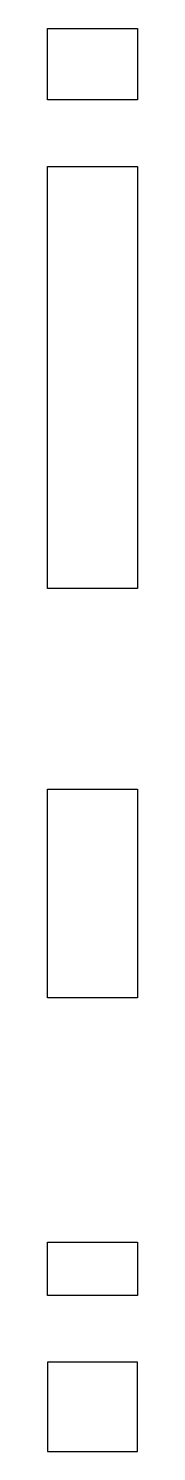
# Model space of a CAD drawing. Header units: metres. Extents: x -18.5 to -15.6, y -1.1 to 46.5.
import ezdxf

# ---------------------------------------------------------------- set-up
doc = ezdxf.new("R2010")
doc.units = ezdxf.units.M

msp = doc.modelspace()

# ---------------------------------------------------------------- linework, layer by layer
for p, q in [((-18.55, 44.891), (-18.55, 46.5)), ((-18.55, 46.5), (-17.466, 46.5)), ((-17.466, 46.5), (-15.55, 46.5)), ((-17.466, 46.5), (-17.466, 46.5)), ((-15.55, 46.5), (-15.55, 46.327)), ((-15.55, 46.327), (-15.55, 45.512)), ((-15.55, 45.512), (-15.55, 45.494)), ((-15.55, 45.494), (-15.55, 45.409)), ((-15.55, 45.409), (-15.55, 45.236)), ((-15.55, 45.236), (-15.55, 44.951)), ((-18.55, 44.807), (-18.55, 44.891)), ((-18.55, 44.632), (-18.55, 44.807)), ((-15.55, 44.951), (-15.55, 44.53)), ((-18.55, 44.37), (-18.55, 44.632)), ((-18.55, 44.115), (-18.55, 44.37)), ((-15.55, 44.53), (-15.55, 44.115)), ((-17.839, 44.115), (-18.55, 44.115)), ((-15.55, 44.115), (-17.839, 44.115)), ((-18.55, 41.785), (-18.55, 41.886)), ((-18.55, 41.886), (-17.75, 41.886)), ((-18.55, 40.501), (-18.55, 41.785)), ((-17.75, 41.886), (-15.55, 41.886)), ((-17.75, 41.886), (-17.75, 41.886)), ((-15.55, 41.886), (-15.55, 41.835)), ((-15.55, 41.835), (-15.55, 30.311)), ((-18.55, 29.564), (-18.55, 40.501)), ((-15.55, 30.311), (-15.55, 27.762)), ((-18.55, 27.762), (-18.55, 29.564)), ((-17.913, 27.762), (-18.55, 27.762)), ((-15.55, 27.762), (-17.913, 27.762)), ((-18.55, 20.947), (-18.55, 21.05)), ((-18.55, 21.05), (-18.354, 21.05)), ((-18.55, 20.911), (-18.55, 20.947)), ((-18.354, 21.05), (-15.55, 21.05)), ((-18.354, 21.05), (-18.354, 21.05)), ((-15.55, 21.05), (-15.55, 20.947)), ((-15.55, 20.947), (-15.55, 20.911)), ((-18.55, 20.832), (-18.55, 20.911)), ((-18.55, 20.669), (-18.55, 20.832)), ((-18.55, 20.349), (-18.55, 20.669)), ((-15.55, 20.911), (-15.55, 20.832)), ((-15.55, 20.832), (-15.55, 20.669)), ((-15.55, 20.669), (-15.55, 20.349)), ((-18.55, 19.813), (-18.55, 20.349)), ((-15.55, 20.349), (-15.55, 19.813)), ((-18.55, 19.308), (-18.55, 19.813)), ((-15.55, 19.813), (-15.55, 19.308)), ((-18.55, 18.874), (-18.55, 19.308)), ((-15.55, 19.308), (-15.55, 18.874)), ((-18.55, 18.406), (-18.55, 18.874)), ((-15.55, 18.874), (-15.55, 18.406)), ((-18.55, 17.746), (-18.55, 18.406)), ((-15.55, 18.406), (-15.55, 17.746)), ((-18.55, 17.025), (-18.55, 17.746)), ((-15.55, 17.746), (-15.55, 17.025)), ((-18.55, 16.349), (-18.55, 17.025)), ((-15.55, 17.025), (-15.55, 16.349)), ((-18.55, 15.78), (-18.55, 16.349)), ((-15.55, 16.349), (-15.55, 15.78)), ((-18.55, 15.341), (-18.55, 15.78)), ((-15.55, 15.78), (-15.55, 15.341)), ((-18.55, 15.029), (-18.55, 15.341)), ((-15.55, 15.341), (-15.55, 15.029)), ((-18.55, 14.077), (-18.55, 15.029)), ((-15.55, 15.029), (-15.55, 14.829)), ((-15.55, 14.829), (-15.55, 14.077)), ((-16.704, 14.077), (-18.55, 14.077)), ((-15.55, 14.077), (-16.704, 14.077)), ((-18.55, 5.058), (-18.55, 5.9)), ((-18.55, 5.9), (-17.245, 5.9)), ((-17.245, 5.9), (-15.55, 5.9)), ((-17.245, 5.9), (-17.245, 5.9)), ((-15.55, 5.9), (-15.55, 5.183)), ((-18.55, 4.831), (-18.55, 5.058)), ((-18.55, 4.477), (-18.55, 4.831)), ((-15.55, 5.183), (-15.55, 5.058)), ((-15.55, 5.058), (-15.55, 4.831)), ((-15.55, 4.831), (-15.55, 4.477)), ((-18.55, 4.115), (-18.55, 4.477)), ((-15.55, 4.477), (-15.55, 4.115)), ((-17.839, 4.115), (-18.55, 4.115)), ((-15.55, 4.115), (-17.839, 4.115)), ((-17.75, 1.886), (-18.55, 1.886)), ((-18.55, 1.886), (-18.55, 1.814)), ((-18.55, 1.814), (-18.55, 1.787)), ((-18.55, 1.787), (-18.55, 1.474)), ((-18.55, 1.474), (-18.55, 1.242)), ((-15.55, 1.886), (-17.75, 1.886)), ((-15.55, 1.717), (-15.55, 1.886)), ((-15.55, 1.155), (-15.55, 1.717)), ((-18.55, 1.242), (-18.55, 1.098)), ((-18.55, 1.098), (-18.55, -0.25)), ((-15.55, 0.741), (-15.55, 1.155)), ((-15.55, 0.461), (-15.55, 0.741)), ((-15.55, 0.292), (-15.55, 0.461)), ((-15.55, -0.717), (-15.55, 0.292)), ((-18.55, -0.25), (-18.55, -0.334)), ((-18.55, -0.334), (-18.55, -0.362)), ((-18.55, -0.362), (-18.55, -1.1)), ((-15.55, -0.799), (-15.55, -0.717)), ((-15.55, -0.853), (-15.55, -0.799)), ((-15.55, -0.886), (-15.55, -0.853)), ((-15.55, -1.1), (-15.55, -0.886)), ((-18.55, -1.1), (-15.708, -1.1)), ((-15.708, -1.1), (-15.55, -1.1)), ((-15.708, -1.1), (-15.708, -1.1))]:
    msp.add_line(p, q)

doc.saveas('drawing.dxf')
